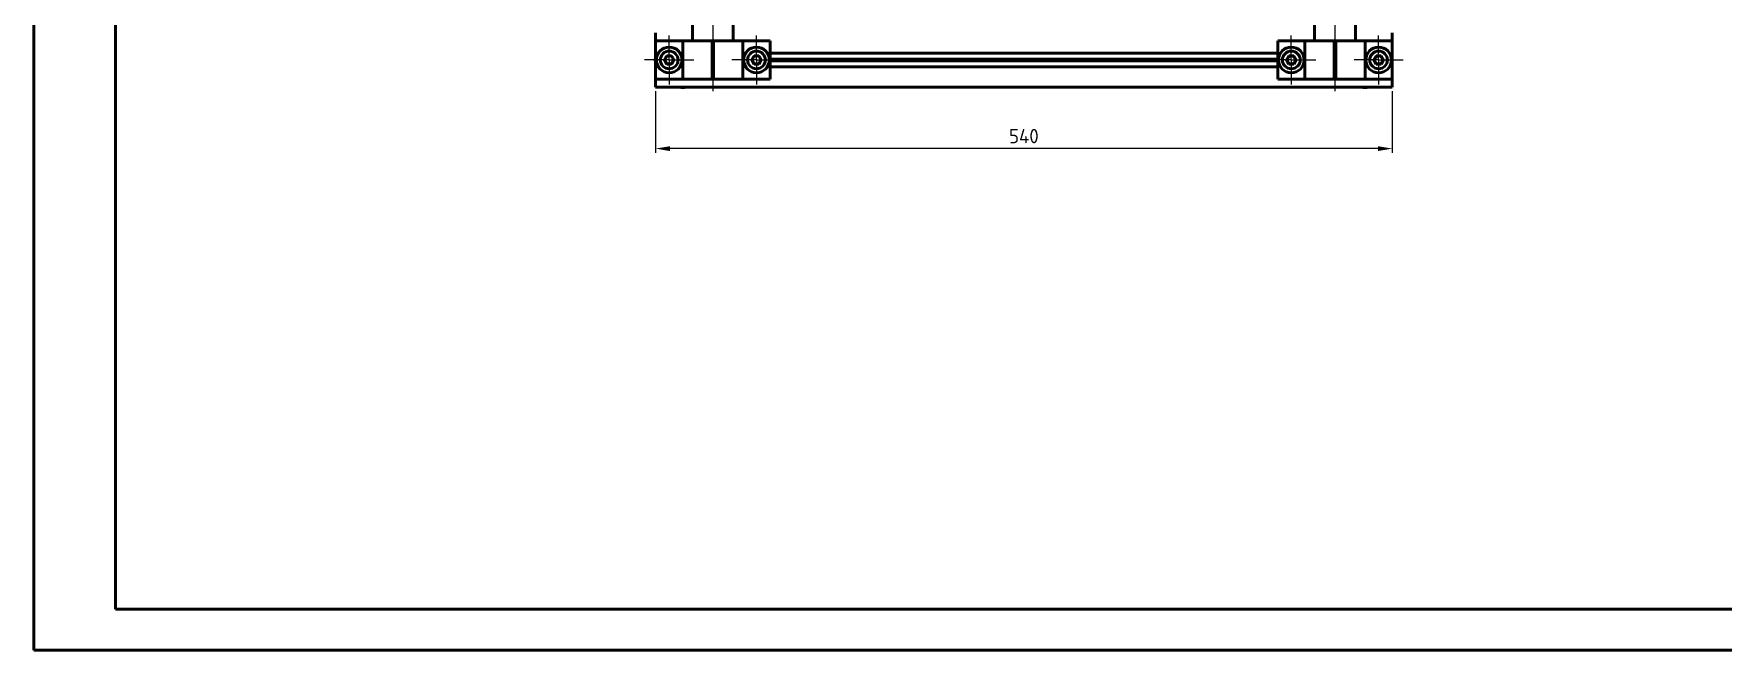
# Model space of a CAD drawing. Header units: millimetres. Extents: x 32504 to 36677, y 41990 to 42879.
# Drawn here: x 35483.8 to 35896.6, y 42037.6 to 42188.3 of the extents above; entities that cross this region are included whole.
import ezdxf

# ---------------------------------------------------------------- set-up
doc = ezdxf.new("R2010")
doc.units = ezdxf.units.MM
doc.linetypes.add('AM_ISO08W050', pattern=[18, 12, -1.5, 3, -1.5])
doc.linetypes.add('AM_ISO08W050x2', pattern=[9, 6, -0.75, 1.5, -0.75])
for name, color, linetype, lineweight in [('AM_0N', 7, 'Continuous', 50), ('Duong_tam', 4, 'AM_ISO08W050', 25), ('Net_dam', 7, 'Continuous', 50)]:
    doc.layers.add(name, color=color, linetype=linetype, lineweight=lineweight)
doc.styles.add('TCVN', font='tcvn7284-2003i.ttf')
doc.dimstyles.new('TCVN$0', dxfattribs={"dimtxt": 3.5, "dimasz": 3.5, "dimexe": 1, "dimexo": 1, "dimgap": 1.3, "dimtad": 1, "dimdsep": 46, "dimtxsty": 'TCVN', "dimcen": 0, "dimclrd": 3, "dimclre": 3, "dimclrt": 2, "dimadec": 0, "dimazin": 2, "dimtp": 0.1, "dimtm": 0.1, "dimtfac": 0.71, "dimtmove": 0, "dimatfit": 3, "dimfxl": 1, "dimtfill": 1, "dimlwd": 25, "dimlwe": 25, "dimarcsym": 1})

# ---------------------------------------------------------------- blocks, each defined once
blk = doc.blocks.new('*D43')
at = {"layer": 'Defpoints', "color": 0, "transparency": 16777216}
for p in [(35635.74, 42175.23), (35815.74, 42175.23), (35635.74, 42160.23)]:
    blk.add_point(p, dxfattribs=at)
at = {"layer": 'Net_dam', "color": 3, "linetype": 'ByBlock', "lineweight": 25, "transparency": 16777216}
for p, q in [((35635.74, 42174.23), (35635.74, 42159.23)), ((35815.74, 42174.23), (35815.74, 42159.23)), ((35812.24, 42160.23), (35639.24, 42160.23))]:
    blk.add_line(p, q, dxfattribs=at)
at = {"layer": 'Net_dam', "color": 3, "transparency": 16777216}
for points in [[(35639.24, 42160.81), (35639.24, 42159.64), (35635.74, 42160.23)], [(35812.24, 42160.81), (35812.24, 42159.64), (35815.74, 42160.23)]]:
    blk.add_solid(points, dxfattribs=at)
at = {"layer": 'Net_dam', "color": 2, "transparency": 16777216, "insert": (35725.74, 42163.28), "char_height": 3.5, "attachment_point": 5, "style": 'TCVN', "bg_fill": 3, "box_fill_scale": 1.1, "bg_fill_color": 256, "bg_fill_true_color": 13158600, "bg_fill_transparency": 0}
blk.add_mtext('540', dxfattribs=at)

msp = doc.modelspace()

# ---------------------------------------------------------------- linework, layer by layer
at = {"layer": 'AM_0N'}
for centre in [(35639.077, 42181.8944), (35660.4103, 42181.8944), (35791.077, 42181.8944), (35812.4103, 42181.8944)]:
    msp.add_circle(centre, 3.1333, dxfattribs=at)
at = {"layer": 'Duong_tam'}
for p, q in [((35649.7436, 42430.2277), (35649.7436, 42174.2277)), ((35801.7436, 42430.2277), (35801.7436, 42174.2277))]:
    msp.add_line(p, q, dxfattribs=at)
at = {"layer": 'Duong_tam', "linetype": 'AM_ISO08W050x2'}
for p, q in [((35639.077, 42181.8944), (35639.077, 42188.0277)), ((35660.4103, 42181.8944), (35660.4103, 42188.0277)), ((35791.077, 42181.8944), (35791.077, 42188.0277)), ((35812.4103, 42181.8944), (35812.4103, 42188.0277)), ((35639.077, 42181.8944), (35632.9436, 42181.8944)), ((35639.077, 42181.8944), (35645.2103, 42181.8944)), ((35660.4103, 42181.8944), (35654.277, 42181.8944)), ((35660.4103, 42181.8944), (35666.5436, 42181.8944)), ((35791.077, 42181.8944), (35784.9436, 42181.8944)), ((35791.077, 42181.8944), (35797.2103, 42181.8944)), ((35812.4103, 42181.8944), (35806.277, 42181.8944)), ((35812.4103, 42181.8944), (35818.5436, 42181.8944))]:
    msp.add_line(p, q, dxfattribs=at)
at = {"layer": 'Net_dam'}
for p, q in [((35644.7436, 42223.3709), (35644.7436, 42186.5611)), ((35654.7436, 42186.5611), (35654.7436, 42223.3709)), ((35796.7436, 42223.3709), (35796.7436, 42186.5611)), ((35806.7436, 42186.5611), (35806.7436, 42223.3709)), ((35635.7436, 42187.5611), (35635.7436, 42188.5611)), ((35635.7436, 42187.5611), (35635.7436, 42188.5611)), ((35635.7436, 42186.5611), (35635.7436, 42187.5611)), ((35635.7436, 42186.5611), (35635.7436, 42187.5611)), ((35815.7436, 42188.5611), (35815.7436, 42187.5611)), ((35815.7436, 42187.5611), (35815.7436, 42186.5611)), ((35635.7436, 42177.2277), (35635.7436, 42186.5611)), ((35635.7436, 42177.2277), (35635.7436, 42186.5611)), ((35642.4103, 42186.5611), (35635.7436, 42186.5611)), ((35637.9184, 42181.8944), (35638.4977, 42182.8977)), ((35639.6562, 42182.8977), (35638.4977, 42182.8977)), ((35640.2355, 42181.8944), (35639.6562, 42182.8977)), ((35649.577, 42186.5611), (35642.4103, 42186.5611)), ((35642.4103, 42177.2277), (35642.4103, 42186.5611)), ((35649.577, 42186.5611), (35649.577, 42177.2277)), ((35649.9103, 42186.5611), (35649.9103, 42177.2277)), ((35657.077, 42186.5611), (35649.9103, 42186.5611)), ((35657.077, 42177.2277), (35657.077, 42186.5611)), ((35663.7436, 42186.5611), (35657.077, 42186.5611)), ((35659.2518, 42181.8944), (35659.831, 42182.8977)), ((35660.9896, 42182.8977), (35659.831, 42182.8977)), ((35661.5689, 42181.8944), (35660.9896, 42182.8977)), ((35663.7436, 42177.2277), (35663.7436, 42186.5611)), ((35787.7436, 42183.5611), (35663.7436, 42183.5611)), ((35787.7436, 42177.2277), (35787.7436, 42186.5611)), ((35794.4103, 42186.5611), (35787.7436, 42186.5611)), ((35789.9184, 42181.8944), (35790.4977, 42182.8977)), ((35791.6562, 42182.8977), (35790.4977, 42182.8977)), ((35792.2355, 42181.8944), (35791.6562, 42182.8977)), ((35794.4103, 42177.2277), (35794.4103, 42186.5611)), ((35801.577, 42186.5611), (35794.4103, 42186.5611)), ((35801.577, 42186.5611), (35801.577, 42177.2277)), ((35809.077, 42186.5611), (35801.9103, 42186.5611)), ((35801.9103, 42186.5611), (35801.9103, 42177.2277)), ((35809.077, 42177.2277), (35809.077, 42186.5611)), ((35815.7436, 42186.5611), (35809.077, 42186.5611)), ((35811.2518, 42181.8944), (35811.831, 42182.8977)), ((35812.9896, 42182.8977), (35811.831, 42182.8977)), ((35813.5689, 42181.8944), (35812.9896, 42182.8977)), ((35815.7436, 42177.2277), (35815.7436, 42186.5611)), ((35638.4977, 42180.8911), (35637.9184, 42181.8944)), ((35638.4977, 42180.8911), (35639.6562, 42180.8911)), ((35640.2355, 42181.8944), (35639.6562, 42180.8911)), ((35659.831, 42180.8911), (35659.2518, 42181.8944)), ((35659.831, 42180.8911), (35660.9896, 42180.8911)), ((35661.5689, 42181.8944), (35660.9896, 42180.8911)), ((35787.7436, 42182.0676), (35663.7436, 42182.0676)), ((35787.7436, 42181.8944), (35663.7436, 42181.8944)), ((35787.7436, 42181.7212), (35663.7436, 42181.7212)), ((35787.7436, 42180.2277), (35663.7436, 42180.2277)), ((35790.4977, 42180.8911), (35789.9184, 42181.8944)), ((35790.4977, 42180.8911), (35791.6562, 42180.8911)), ((35792.2355, 42181.8944), (35791.6562, 42180.8911)), ((35811.831, 42180.8911), (35811.2518, 42181.8944)), ((35811.831, 42180.8911), (35812.9896, 42180.8911)), ((35813.5689, 42181.8944), (35812.9896, 42180.8911)), ((35635.7436, 42176.2277), (35635.7436, 42177.2277)), ((35642.4103, 42177.2277), (35635.7436, 42177.2277)), ((35635.7436, 42176.2277), (35635.7436, 42177.2277)), ((35635.7436, 42175.2277), (35635.7436, 42176.2277)), ((35635.7436, 42175.2277), (35635.7436, 42176.2277)), ((35815.7436, 42175.2277), (35635.7436, 42175.2277)), ((35649.577, 42177.2277), (35642.4103, 42177.2277)), ((35649.9103, 42177.2277), (35649.577, 42177.2277)), ((35657.077, 42177.2277), (35649.9103, 42177.2277)), ((35663.7436, 42177.2277), (35657.077, 42177.2277)), ((35794.4103, 42177.2277), (35787.7436, 42177.2277)), ((35801.577, 42177.2277), (35794.4103, 42177.2277)), ((35801.9103, 42177.2277), (35801.577, 42177.2277)), ((35809.077, 42177.2277), (35801.9103, 42177.2277)), ((35815.7436, 42177.2277), (35809.077, 42177.2277)), ((35815.7436, 42177.2277), (35815.7436, 42176.2277)), ((35815.7436, 42176.2277), (35815.7436, 42175.2277))]:
    msp.add_line(p, q, dxfattribs=at)
for points in [[(35483.8445, 42037.6315), (35483.8445, 42878.6315), (36672.8445, 42878.6315), (36672.8445, 42037.6315), (35483.8445, 42037.6315)], [(35503.8445, 42047.6315), (35503.8445, 42868.6315), (36662.8445, 42868.6315), (36662.8445, 42047.6315)]]:
    msp.add_lwpolyline(points, close=True, dxfattribs=at)
for centre in [(35639.077, 42181.8944), (35660.4103, 42181.8944), (35791.077, 42181.8944), (35812.4103, 42181.8944)]:
    msp.add_circle(centre, 2.1667, dxfattribs=at)
for centre, radius, start, end in [((35639.077, 42181.8944), 1.0033, 90, 150), ((35639.077, 42181.8944), 1.0033, 30, 90), ((35660.4103, 42181.8944), 1.0033, 90, 150), ((35660.4103, 42181.8944), 1.0033, 30, 90), ((35791.077, 42181.8944), 1.0033, 90, 150), ((35791.077, 42181.8944), 1.0033, 30, 90), ((35812.4103, 42181.8944), 1.0033, 90, 150), ((35812.4103, 42181.8944), 1.0033, 30, 90), ((35642.4103, 42181.8944), 6.7225, 172.608225, 187.391775), ((35642.4103, 42181.8944), 6.7225, 172.608225, 187.391775), ((35639.077, 42181.8944), 1.0033, 150, 210), ((35639.077, 42181.8944), 1.0033, 210, 270), ((35639.077, 42181.8944), 1.0033, 270, 330), ((35639.077, 42181.8944), 1.0033, 330, 30), ((35660.4103, 42181.8944), 1.0033, 150, 210), ((35660.4103, 42181.8944), 1.0033, 210, 270), ((35660.4103, 42181.8944), 1.0033, 270, 330), ((35660.4103, 42181.8944), 1.0033, 330, 30), ((35791.077, 42181.8944), 1.0033, 150, 210), ((35791.077, 42181.8944), 1.0033, 210, 270), ((35791.077, 42181.8944), 1.0033, 270, 330), ((35791.077, 42181.8944), 1.0033, 330, 30), ((35812.4103, 42181.8944), 1.0033, 150, 210), ((35812.4103, 42181.8944), 1.0033, 210, 270), ((35812.4103, 42181.8944), 1.0033, 270, 330), ((35812.4103, 42181.8944), 1.0033, 330, 30), ((35642.4103, 42181.8944), 6.7225, 262.608225, 277.391775), ((35809.077, 42181.8944), 6.7225, 262.608225, 277.391775)]:
    msp.add_arc(centre, radius, start, end, dxfattribs=at)

# ---------------------------------------------------------------- next in the draw order: dimensions: what is measured, and where the dimension line sits
dim = msp.add_linear_dim(base=(35635.7436, 42160.2277), p1=(35815.7436, 42175.2277), p2=(35635.7436, 42175.2277), dimstyle='TCVN$0', override={"dimlfac": 3}, dxfattribs=at)
dim.commit()
dim.dimension.update_dxf_attribs({"geometry": '*D43', "text_midpoint": (35725.7436, 42160.2277), "dimtype": 160})

# ---------------------------------------------------------------- next in the draw order: linework, layer by layer
at = {"layer": 'Duong_tam', "linetype": 'AM_ISO08W050x2'}
for p, q in [((35639.077, 42181.8944), (35639.077, 42175.7611)), ((35660.4103, 42181.8944), (35660.4103, 42175.7611)), ((35791.077, 42181.8944), (35791.077, 42175.7611)), ((35812.4103, 42181.8944), (35812.4103, 42175.7611))]:
    msp.add_line(p, q, dxfattribs=at)

doc.saveas('drawing.dxf')
